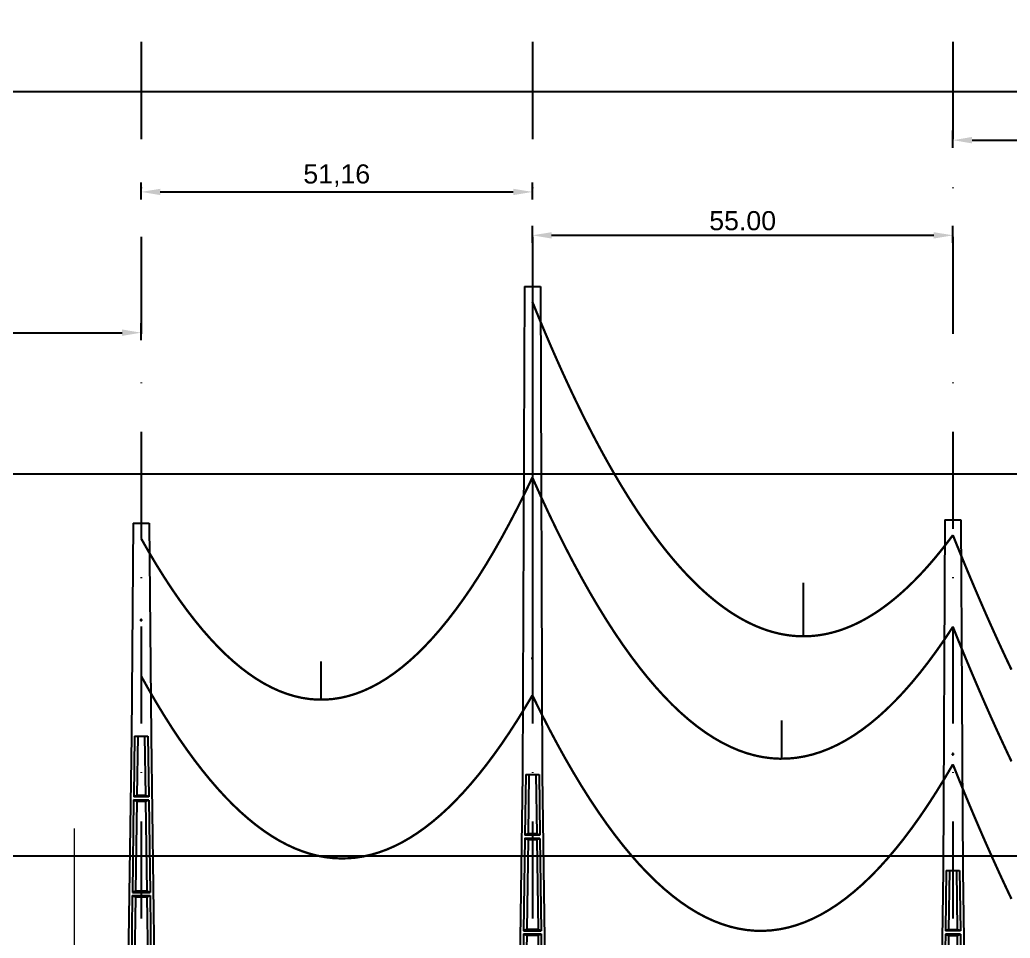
# Model space of a CAD drawing. Header units: metres. Extents: x -121 to 9872, y 3505 to 10721.
# Drawn here: x 2689.3 to 2818.8, y 6816.2 to 6936.4 of the extents above; entities that cross this region are included whole.
import ezdxf

# ---------------------------------------------------------------- set-up
doc = ezdxf.new("R2010")
doc.units = ezdxf.units.M
doc.header["$PDMODE"] = 2
doc.linetypes.add('DASHDOT', pattern=[25.4, 12.7, -6.35, 0, -6.35])
for name, color, linetype in [('CON-EOL- CA ORCHID', 240, 'Continuous'), ('CON-EOL- FO', 101, 'Continuous'), ('CON-EOL-CA ARBUTUS', 144, 'Continuous'), ('cotas', 7, 'Continuous'), ('ESTRADAS', 31, 'Continuous'), ('GRID', 253, 'Continuous'), ('POSTE DT', 7, 'Continuous')]:
    doc.layers.add(name, color=color, linetype=linetype)
doc.styles.get("Standard").update_dxf_attribs({"font": 'arial.ttf'})
doc.dimstyles.new('ISO-25', dxfattribs={"dimtxt": 2.5, "dimasz": 2.5, "dimexe": 1.25, "dimexo": 0.625, "dimtad": 1, "dimzin": 1, "dimtxsty": 'Standard', "dimcen": 2.5, "dimaunit": 1, "dimadec": 3, "dimazin": 3, "dimtfac": 1, "dimtmove": 0, "dimatfit": 3, "dimfxlon": 1, "dimarcsym": 0})

# ---------------------------------------------------------------- blocks, each defined once
blk = doc.blocks.new('*U11')
at = {"layer": 'POSTE DT', "extrusion": (0, 1, 0)}
for p, q in [((-3.31, 349.86), (-4.05, 262)), ((-3.31, 349.86), (3.31, 349.86)), ((3.31, 349.86), (4.06, 262)), ((-4.05, 262), (-7.72, 0)), ((-4.05, 262), (-4.05, 262)), ((-2.73, 262), (-3.08, 237.05)), ((-2.73, 262), (2.75, 262)), ((-1.42, 262), (-1.77, 237.57)), ((1.43, 262), (1.77, 237.57)), ((2.75, 262), (3.1, 237.05)), ((4.06, 262), (7.72, 0)), ((3.1, 237.05), (-3.08, 237.05)), ((-3.1, 235.74), (-3.63, 197.65)), ((3.11, 235.73), (-3.1, 235.74)), ((-1.8, 235.21), (-2.32, 198.19)), ((1.8, 235.21), (2.32, 198.19)), ((3.11, 235.73), (3.65, 197.65)), ((-3.65, 196.34), (-4.19, 158.25)), ((3.66, 196.34), (4.2, 158.25)), ((-2.35, 195.8), (-2.87, 158.8)), ((2.35, 195.8), (2.87, 158.8)), ((-4.21, 156.94), (-4.74, 118.85)), ((-2.9, 156.39), (-3.42, 119.41)), ((2.91, 156.39), (3.42, 119.41)), ((4.21, 156.94), (4.75, 118.85)), ((4.75, 118.85), (-4.74, 118.85)), ((-4.76, 117.54), (-5.29, 79.45)), ((4.77, 117.54), (-4.76, 117.54)), ((-3.46, 116.98), (-3.97, 80.02)), ((3.46, 116.98), (3.98, 80.02)), ((4.77, 117.54), (5.3, 79.45)), ((-5.31, 78.14), (-5.85, 40.06)), ((5.32, 78.14), (-5.31, 78.14)), ((5.3, 79.45), (-5.29, 79.45)), ((-4.01, 77.57), (-4.53, 40.63)), ((4.01, 77.57), (4.53, 40.63)), ((5.32, 78.14), (5.85, 40.06)), ((-5.86, 38.74), (-6.41, 0)), ((5.87, 38.74), (-5.86, 38.74)), ((5.85, 40.06), (-5.85, 40.06)), ((-4.56, 38.17), (-5.1, 0)), ((4.56, 38.17), (5.1, 0)), ((5.87, 38.74), (6.41, 0)), ((-6.41, 0), (-7.72, 0)), ((-5.1, 0), (-6.41, 0)), ((5.1, 0), (-5.1, 0)), ((6.41, 0), (5.1, 0)), ((7.72, 0), (6.41, 0))]:
    blk.add_line(p, q, dxfattribs=at)
at = {"layer": 'POSTE DT', "ltscale": 3}
for points in [[(-3.65, 196.34), (3.66, 196.34)], [(-3.63, 197.65), (3.65, 197.65)], [(-4.21, 156.94), (4.21, 156.94)], [(4.2, 158.25), (-4.19, 158.25)]]:
    blk.add_lwpolyline(points, dxfattribs=at)
at = {"layer": 'POSTE DT'}
for points, knots in [([(0.25, 309.94), (0.25, 309.93), (0.25, 309.93), (0.25, 309.92), (0.25, 309.91), (0.25, 309.9), (0.25, 309.89), (0.24, 309.85), (0.22, 309.82), (0.19, 309.77), (0.16, 309.74), (0.11, 309.71), (0.08, 309.7), (0.01, 309.68), (-0.02, 309.68), (-0.08, 309.7), (-0.11, 309.71), (-0.16, 309.74), (-0.18, 309.76), (-0.21, 309.8), (-0.22, 309.82), (-0.24, 309.85), (-0.24, 309.87), (-0.25, 309.89), (-0.25, 309.9), (-0.25, 309.92), (-0.25, 309.92), (-0.25, 309.93), (-0.25, 309.94), (-0.25, 309.95), (-0.25, 309.95), (-0.25, 309.96), (-0.25, 309.97), (-0.24, 310), (-0.23, 310.02), (-0.21, 310.07), (-0.2, 310.09), (-0.15, 310.14), (-0.13, 310.15), (-0.07, 310.18), (-0.03, 310.19), (0.03, 310.19), (0.06, 310.18), (0.12, 310.16), (0.14, 310.14), (0.18, 310.11), (0.2, 310.09), (0.21, 310.06), (0.22, 310.05), (0.23, 310.04), (0.24, 310.01), (0.24, 309.99), (0.25, 309.97), (0.25, 309.96), (0.25, 309.95), (0.25, 309.94), (0.25, 309.94), (0.25, 309.94), (0.25, 309.94)], [-54.728303, -54.728303, -54.728303, -54.728303, -54.309038, -54.309038, -53.647169, -53.647169, -52.532885, -52.532885, -48.86224, -48.86224, -45.282765, -45.282765, -41.52867, -41.52867, -37.867486, -37.867486, -34.454589, -34.454589, -31.301423, -31.301423, -28.48103, -28.48103, -26.961755, -26.961755, -25.7544, -25.7544, -25.136228, -25.136228, -24.64409, -24.64409, -24.094201, -24.094201, -23.191199, -23.191199, -20.494482, -20.494482, -17.342863, -17.342863, -13.645538, -13.645538, -9.835989, -9.835989, -6.296781, -6.296781, -3.005029, -3.005029, 0, 0, 0, 1.527594, 1.527594, 3.697216, 3.697216, 4.489727, 4.489727, 5.01438, 5.01438, 5.095313, 5.095313, 5.095313, 5.095313]), ([(-1.77, 237.57), (-1.99, 237.49), (-2.21, 237.4), (-2.64, 237.22), (-2.86, 237.14), (-3.08, 237.05)], [0, 0, 0, 0, 56.660495, 56.660495, 113.412826, 113.412826, 113.412826, 113.412826]), ([(1.77, 237.57), (1.18, 237.57), (0.59, 237.57), (-0.59, 237.57), (-1.18, 237.57), (-1.77, 237.57)], [0, 0, 0, 0, 67.306894, 67.306894, 134.614447, 134.614447, 134.614447, 134.614447]), ([(3.1, 237.05), (2.87, 237.14), (2.65, 237.23), (2.21, 237.4), (1.99, 237.49), (1.77, 237.57)], [0, 0, 0, 0, 56.738948, 56.738948, 113.38731, 113.38731, 113.38731, 113.38731]), ([(-3.1, 235.74), (-2.88, 235.65), (-2.67, 235.56), (-2.23, 235.39), (-2.02, 235.3), (-1.8, 235.21)], [0.055576, 0.055576, 0.055576, 0.055576, 56.767409, 56.767409, 113.50757, 113.50757, 113.50757, 113.50757]), ([(-1.8, 235.21), (-1.2, 235.21), (-0.6, 235.21), (0.6, 235.21), (1.2, 235.21), (1.8, 235.21)], [0, 0, 0, 0, 68.567797, 68.567797, 137.136247, 137.136247, 137.136247, 137.136247]), ([(1.8, 235.21), (2.02, 235.3), (2.24, 235.38), (2.68, 235.56), (2.89, 235.65), (3.11, 235.73)], [0, 0, 0, 0, 56.845349, 56.845349, 113.599799, 113.599799, 113.599799, 113.599799]), ([(-3.65, 196.34), (-3.43, 196.25), (-3.22, 196.16), (-2.78, 195.98), (-2.57, 195.89), (-2.35, 195.8)], [0.054307, 0.054307, 0.054307, 0.054307, 63.527131, 63.527131, 127.063246, 127.063246, 127.063246, 127.063246]), ([(-2.32, 198.19), (-2.54, 198.1), (-2.76, 198.01), (-3.2, 197.83), (-3.41, 197.74), (-3.63, 197.65)], [0, 0, 0, 0, 63.412073, 63.412073, 126.777421, 126.777421, 126.777421, 126.777421]), ([(2.32, 198.19), (1.55, 198.19), (0.77, 198.19), (-0.77, 198.19), (-1.55, 198.19), (-2.32, 198.19)], [0, 0, 0, 0, 88.31008, 88.31008, 176.620652, 176.620652, 176.620652, 176.620652]), ([(3.65, 197.65), (3.43, 197.74), (3.2, 197.83), (2.76, 198.01), (2.54, 198.1), (2.32, 198.19)], [0, 0, 0, 0, 63.488119, 63.488119, 126.880939, 126.880939, 126.880939, 126.880939]), ([(2.35, 195.8), (2.57, 195.89), (2.79, 195.98), (3.23, 196.16), (3.45, 196.25), (3.66, 196.34)], [0, 0, 0, 0, 63.60246, 63.60246, 127.109696, 127.109696, 127.109696, 127.109696]), ([(-2.35, 195.8), (-1.57, 195.8), (-0.78, 195.8), (0.79, 195.8), (1.57, 195.8), (2.35, 195.8)], [0, 0, 0, 0, 89.585713, 89.585713, 179.17191, 179.17191, 179.17191, 179.17191]), ([(-4.21, 156.94), (-3.99, 156.85), (-3.77, 156.75), (-3.34, 156.57), (-3.12, 156.48), (-2.9, 156.39)], [0.053423, 0.053423, 0.053423, 0.053423, 70.429742, 70.429742, 140.90167, 140.90167, 140.90167, 140.90167]), ([(-2.87, 158.8), (-3.09, 158.71), (-3.31, 158.62), (-3.75, 158.43), (-3.97, 158.34), (-4.19, 158.25)], [0, 0, 0, 0, 70.301707, 70.301707, 140.590947, 140.590947, 140.590947, 140.590947]), ([(-2.9, 156.39), (-1.94, 156.39), (-0.97, 156.39), (0.97, 156.39), (1.94, 156.39), (2.91, 156.39)], [0, 0, 0, 0, 110.60219, 110.60219, 221.20473, 221.20473, 221.20473, 221.20473]), ([(2.87, 158.8), (1.92, 158.8), (0.96, 158.8), (-0.96, 158.8), (-1.91, 158.8), (-2.87, 158.8)], [0, 0, 0, 0, 109.314454, 109.314454, 218.629264, 218.629264, 218.629264, 218.629264]), ([(4.2, 158.25), (3.98, 158.34), (3.76, 158.44), (3.31, 158.62), (3.09, 158.71), (2.87, 158.8)], [0, 0, 0, 0, 70.379198, 70.379198, 140.659718, 140.659718, 140.659718, 140.659718]), ([(2.91, 156.39), (3.12, 156.48), (3.34, 156.57), (3.78, 156.75), (4, 156.85), (4.21, 156.94)], [0, 0, 0, 0, 70.506649, 70.506649, 140.914701, 140.914701, 140.914701, 140.914701]), ([(-3.42, 119.41), (-3.64, 119.32), (-3.86, 119.23), (-4.3, 119.04), (-4.52, 118.95), (-4.74, 118.85)], [0, 0, 0, 0, 77.299547, 77.299547, 154.618634, 154.618634, 154.618634, 154.618634]), ([(3.42, 119.41), (2.28, 119.41), (1.14, 119.41), (-1.14, 119.41), (-2.28, 119.41), (-3.42, 119.41)], [0, 0, 0, 0, 130.319901, 130.319901, 260.640046, 260.640046, 260.640046, 260.640046]), ([(4.75, 118.85), (4.53, 118.95), (4.31, 119.04), (3.87, 119.23), (3.64, 119.32), (3.42, 119.41)], [0, 0, 0, 0, 77.381597, 77.381597, 154.66183, 154.66183, 154.66183, 154.66183]), ([(-4.76, 117.54), (-4.54, 117.45), (-4.32, 117.35), (-3.89, 117.17), (-3.67, 117.07), (-3.46, 116.98)], [0.052784, 0.052784, 0.052784, 0.052784, 77.438432, 77.438432, 154.950301, 154.950301, 154.950301, 154.950301]), ([(-3.46, 116.98), (-2.3, 116.98), (-1.15, 116.98), (1.15, 116.98), (2.31, 116.98), (3.46, 116.98)], [0, 0, 0, 0, 131.617604, 131.617604, 263.235447, 263.235447, 263.235447, 263.235447]), ([(3.46, 116.98), (3.68, 117.07), (3.89, 117.17), (4.33, 117.35), (4.55, 117.45), (4.77, 117.54)], [0, 0, 0, 0, 77.520013, 77.520013, 154.938747, 154.938747, 154.938747, 154.938747]), ([(-5.31, 78.14), (-5.09, 78.05), (-4.88, 77.95), (-4.44, 77.76), (-4.23, 77.67), (-4.01, 77.57)], [0.052308, 0.052308, 0.052308, 0.052308, 84.527725, 84.527725, 169.158824, 169.158824, 169.158824, 169.158824]), ([(-3.97, 80.02), (-4.19, 79.93), (-4.41, 79.83), (-4.85, 79.64), (-5.07, 79.55), (-5.29, 79.45)], [0, 0, 0, 0, 84.379671, 84.379671, 168.809376, 168.809376, 168.809376, 168.809376]), ([(-4.01, 77.57), (-2.67, 77.57), (-1.34, 77.57), (1.34, 77.57), (2.67, 77.57), (4.01, 77.57)], [0, 0, 0, 0, 152.632212, 152.632212, 305.264569, 305.264569, 305.264569, 305.264569]), ([(3.98, 80.02), (2.65, 80.02), (1.33, 80.02), (-1.32, 80.02), (-2.65, 80.02), (-3.97, 80.02)], [0, 0, 0, 0, 151.326157, 151.326157, 302.652465, 302.652465, 302.652465, 302.652465]), ([(5.3, 79.45), (5.08, 79.55), (4.86, 79.64), (4.42, 79.83), (4.2, 79.93), (3.98, 80.02)], [0, 0, 0, 0, 84.46863, 84.46863, 168.833721, 168.833721, 168.833721, 168.833721]), ([(4.01, 77.57), (4.23, 77.67), (4.45, 77.76), (4.88, 77.95), (5.1, 78.05), (5.32, 78.14)], [0, 0, 0, 0, 84.616316, 84.616316, 169.129178, 169.129178, 169.129178, 169.129178]), ([(-5.86, 38.74), (-5.65, 38.65), (-5.43, 38.55), (-5, 38.36), (-4.78, 38.26), (-4.56, 38.17)], [0.026524, 0.026524, 0.026524, 0.026524, 91.679563, 91.679563, 183.466041, 183.466041, 183.466041, 183.466041]), ([(-4.53, 40.63), (-4.75, 40.53), (-4.97, 40.44), (-5.41, 40.25), (-5.63, 40.15), (-5.85, 40.06)], [0, 0, 0, 0, 91.523648, 91.523648, 183.126775, 183.126775, 183.126775, 183.126775]), ([(-4.56, 38.17), (-3.04, 38.17), (-1.52, 38.17), (1.52, 38.17), (3.04, 38.17), (4.56, 38.17)], [0, 0, 0, 0, 173.646192, 173.646192, 347.292451, 347.292451, 347.292451, 347.292451]), ([(4.53, 40.63), (3.02, 40.63), (1.51, 40.63), (-1.51, 40.63), (-3.02, 40.63), (-4.53, 40.63)], [0, 0, 0, 0, 172.33304, 172.33304, 344.666151, 344.666151, 344.666151, 344.666151]), ([(5.85, 40.06), (5.63, 40.15), (5.41, 40.25), (4.97, 40.44), (4.75, 40.53), (4.53, 40.63)], [0, 0, 0, 0, 91.621326, 91.621326, 183.137324, 183.137324, 183.137324, 183.137324]), ([(4.56, 38.17), (4.78, 38.26), (5, 38.36), (5.43, 38.55), (5.65, 38.65), (5.87, 38.74)], [0, 0, 0, 0, 91.776928, 91.776928, 183.448614, 183.448614, 183.448614, 183.448614])]:
    blk.add_open_spline(points, degree=3, knots=knots, dxfattribs=at)
blk = doc.blocks.new('*U10')
at = {"layer": 'POSTE DT', "extrusion": (0, 1, 0)}
for p, q in [((-3.31, 406.59), (-4.05, 262)), ((-3.31, 406.59), (3.31, 406.59)), ((3.31, 406.59), (4.06, 262)), ((-4.05, 262), (-7.72, 0)), ((-4.05, 262), (-4.05, 262)), ((-2.73, 262), (-3.08, 237.05)), ((-2.73, 262), (2.75, 262)), ((-1.42, 262), (-1.77, 237.57)), ((1.43, 262), (1.77, 237.57)), ((2.75, 262), (3.1, 237.05)), ((4.06, 262), (7.72, 0)), ((3.1, 237.05), (-3.08, 237.05)), ((-3.1, 235.74), (-3.63, 197.65)), ((3.11, 235.73), (-3.1, 235.74)), ((-1.8, 235.21), (-2.32, 198.19)), ((1.8, 235.21), (2.32, 198.19)), ((3.11, 235.73), (3.65, 197.65))]:
    blk.add_line(p, q, dxfattribs=at)
at = {"layer": 'POSTE DT'}
for points, knots in [([(0.25, 309.94), (0.25, 309.93), (0.25, 309.93), (0.25, 309.92), (0.25, 309.91), (0.25, 309.9), (0.25, 309.89), (0.24, 309.85), (0.22, 309.82), (0.19, 309.77), (0.16, 309.74), (0.11, 309.71), (0.08, 309.7), (0.01, 309.68), (-0.02, 309.68), (-0.08, 309.7), (-0.11, 309.71), (-0.16, 309.74), (-0.18, 309.76), (-0.21, 309.8), (-0.22, 309.82), (-0.24, 309.85), (-0.24, 309.87), (-0.25, 309.89), (-0.25, 309.9), (-0.25, 309.92), (-0.25, 309.92), (-0.25, 309.93), (-0.25, 309.94), (-0.25, 309.95), (-0.25, 309.95), (-0.25, 309.96), (-0.25, 309.97), (-0.24, 310), (-0.23, 310.02), (-0.21, 310.07), (-0.2, 310.09), (-0.15, 310.14), (-0.13, 310.15), (-0.07, 310.18), (-0.03, 310.19), (0.03, 310.19), (0.06, 310.18), (0.12, 310.16), (0.14, 310.14), (0.18, 310.11), (0.2, 310.09), (0.21, 310.06), (0.22, 310.05), (0.23, 310.04), (0.24, 310.01), (0.24, 309.99), (0.25, 309.97), (0.25, 309.96), (0.25, 309.95), (0.25, 309.94), (0.25, 309.94), (0.25, 309.94), (0.25, 309.94)], [-54.728303, -54.728303, -54.728303, -54.728303, -54.309038, -54.309038, -53.647169, -53.647169, -52.532885, -52.532885, -48.86224, -48.86224, -45.282765, -45.282765, -41.52867, -41.52867, -37.867486, -37.867486, -34.454589, -34.454589, -31.301423, -31.301423, -28.48103, -28.48103, -26.961755, -26.961755, -25.7544, -25.7544, -25.136228, -25.136228, -24.64409, -24.64409, -24.094201, -24.094201, -23.191199, -23.191199, -20.494482, -20.494482, -17.342863, -17.342863, -13.645538, -13.645538, -9.835989, -9.835989, -6.296781, -6.296781, -3.005029, -3.005029, 0, 0, 0, 1.527594, 1.527594, 3.697216, 3.697216, 4.489727, 4.489727, 5.01438, 5.01438, 5.095313, 5.095313, 5.095313, 5.095313]), ([(-1.77, 237.57), (-1.99, 237.49), (-2.21, 237.4), (-2.64, 237.22), (-2.86, 237.14), (-3.08, 237.05)], [0, 0, 0, 0, 56.660495, 56.660495, 113.412826, 113.412826, 113.412826, 113.412826]), ([(1.77, 237.57), (1.18, 237.57), (0.59, 237.57), (-0.59, 237.57), (-1.18, 237.57), (-1.77, 237.57)], [0, 0, 0, 0, 67.306894, 67.306894, 134.614447, 134.614447, 134.614447, 134.614447]), ([(3.1, 237.05), (2.87, 237.14), (2.65, 237.23), (2.21, 237.4), (1.99, 237.49), (1.77, 237.57)], [0, 0, 0, 0, 56.738948, 56.738948, 113.38731, 113.38731, 113.38731, 113.38731]), ([(-3.1, 235.74), (-2.88, 235.65), (-2.67, 235.56), (-2.23, 235.39), (-2.02, 235.3), (-1.8, 235.21)], [0.055576, 0.055576, 0.055576, 0.055576, 56.767409, 56.767409, 113.50757, 113.50757, 113.50757, 113.50757]), ([(-1.8, 235.21), (-1.2, 235.21), (-0.6, 235.21), (0.6, 235.21), (1.2, 235.21), (1.8, 235.21)], [0, 0, 0, 0, 68.567797, 68.567797, 137.136247, 137.136247, 137.136247, 137.136247]), ([(1.8, 235.21), (2.02, 235.3), (2.24, 235.38), (2.68, 235.56), (2.89, 235.65), (3.11, 235.73)], [0, 0, 0, 0, 56.845349, 56.845349, 113.599799, 113.599799, 113.599799, 113.599799])]:
    blk.add_open_spline(points, degree=3, knots=knots, dxfattribs=at)
blk = doc.blocks.new('*U9')
at = {"layer": 'POSTE DT', "extrusion": (0, 1, 0)}
for p, q in [((-3.31, 463.33), (-4.05, 262)), ((-3.31, 463.33), (3.31, 463.33)), ((3.31, 463.33), (4.06, 262)), ((-4.05, 262), (-7.72, 0)), ((-4.05, 262), (-4.05, 262)), ((-2.73, 262), (-3.08, 237.05)), ((-2.73, 262), (2.75, 262)), ((-1.42, 262), (-1.77, 237.57)), ((1.43, 262), (1.77, 237.57)), ((2.75, 262), (3.1, 237.05)), ((4.06, 262), (7.72, 0)), ((3.1, 237.05), (-3.08, 237.05)), ((-3.1, 235.74), (-3.63, 197.65)), ((3.11, 235.73), (-3.1, 235.74)), ((-1.8, 235.21), (-2.32, 198.19)), ((1.8, 235.21), (2.32, 198.19)), ((3.11, 235.73), (3.65, 197.65)), ((-3.65, 196.34), (-4.19, 158.25)), ((3.66, 196.34), (4.2, 158.25)), ((-2.35, 195.8), (-2.87, 158.8)), ((2.35, 195.8), (2.87, 158.8))]:
    blk.add_line(p, q, dxfattribs=at)
at = {"layer": 'POSTE DT', "ltscale": 3}
for points in [[(-3.65, 196.34), (3.66, 196.34)], [(-3.63, 197.65), (3.65, 197.65)]]:
    blk.add_lwpolyline(points, dxfattribs=at)
at = {"layer": 'POSTE DT'}
for points, knots in [([(0.25, 309.94), (0.25, 309.93), (0.25, 309.93), (0.25, 309.92), (0.25, 309.91), (0.25, 309.9), (0.25, 309.89), (0.24, 309.85), (0.22, 309.82), (0.19, 309.77), (0.16, 309.74), (0.11, 309.71), (0.08, 309.7), (0.01, 309.68), (-0.02, 309.68), (-0.08, 309.7), (-0.11, 309.71), (-0.16, 309.74), (-0.18, 309.76), (-0.21, 309.8), (-0.22, 309.82), (-0.24, 309.85), (-0.24, 309.87), (-0.25, 309.89), (-0.25, 309.9), (-0.25, 309.92), (-0.25, 309.92), (-0.25, 309.93), (-0.25, 309.94), (-0.25, 309.95), (-0.25, 309.95), (-0.25, 309.96), (-0.25, 309.97), (-0.24, 310), (-0.23, 310.02), (-0.21, 310.07), (-0.2, 310.09), (-0.15, 310.14), (-0.13, 310.15), (-0.07, 310.18), (-0.03, 310.19), (0.03, 310.19), (0.06, 310.18), (0.12, 310.16), (0.14, 310.14), (0.18, 310.11), (0.2, 310.09), (0.21, 310.06), (0.22, 310.05), (0.23, 310.04), (0.24, 310.01), (0.24, 309.99), (0.25, 309.97), (0.25, 309.96), (0.25, 309.95), (0.25, 309.94), (0.25, 309.94), (0.25, 309.94), (0.25, 309.94)], [-54.728303, -54.728303, -54.728303, -54.728303, -54.309038, -54.309038, -53.647169, -53.647169, -52.532885, -52.532885, -48.86224, -48.86224, -45.282765, -45.282765, -41.52867, -41.52867, -37.867486, -37.867486, -34.454589, -34.454589, -31.301423, -31.301423, -28.48103, -28.48103, -26.961755, -26.961755, -25.7544, -25.7544, -25.136228, -25.136228, -24.64409, -24.64409, -24.094201, -24.094201, -23.191199, -23.191199, -20.494482, -20.494482, -17.342863, -17.342863, -13.645538, -13.645538, -9.835989, -9.835989, -6.296781, -6.296781, -3.005029, -3.005029, 0, 0, 0, 1.527594, 1.527594, 3.697216, 3.697216, 4.489727, 4.489727, 5.01438, 5.01438, 5.095313, 5.095313, 5.095313, 5.095313]), ([(-1.77, 237.57), (-1.99, 237.49), (-2.21, 237.4), (-2.64, 237.22), (-2.86, 237.14), (-3.08, 237.05)], [0, 0, 0, 0, 56.660495, 56.660495, 113.412826, 113.412826, 113.412826, 113.412826]), ([(1.77, 237.57), (1.18, 237.57), (0.59, 237.57), (-0.59, 237.57), (-1.18, 237.57), (-1.77, 237.57)], [0, 0, 0, 0, 67.306894, 67.306894, 134.614447, 134.614447, 134.614447, 134.614447]), ([(3.1, 237.05), (2.87, 237.14), (2.65, 237.23), (2.21, 237.4), (1.99, 237.49), (1.77, 237.57)], [0, 0, 0, 0, 56.738948, 56.738948, 113.38731, 113.38731, 113.38731, 113.38731]), ([(-3.1, 235.74), (-2.88, 235.65), (-2.67, 235.56), (-2.23, 235.39), (-2.02, 235.3), (-1.8, 235.21)], [0.055576, 0.055576, 0.055576, 0.055576, 56.767409, 56.767409, 113.50757, 113.50757, 113.50757, 113.50757]), ([(-1.8, 235.21), (-1.2, 235.21), (-0.6, 235.21), (0.6, 235.21), (1.2, 235.21), (1.8, 235.21)], [0, 0, 0, 0, 68.567797, 68.567797, 137.136247, 137.136247, 137.136247, 137.136247]), ([(1.8, 235.21), (2.02, 235.3), (2.24, 235.38), (2.68, 235.56), (2.89, 235.65), (3.11, 235.73)], [0, 0, 0, 0, 56.845349, 56.845349, 113.599799, 113.599799, 113.599799, 113.599799]), ([(-3.65, 196.34), (-3.43, 196.25), (-3.22, 196.16), (-2.78, 195.98), (-2.57, 195.89), (-2.35, 195.8)], [0.054307, 0.054307, 0.054307, 0.054307, 63.527131, 63.527131, 127.063246, 127.063246, 127.063246, 127.063246]), ([(-2.32, 198.19), (-2.54, 198.1), (-2.76, 198.01), (-3.2, 197.83), (-3.41, 197.74), (-3.63, 197.65)], [0, 0, 0, 0, 63.412073, 63.412073, 126.777421, 126.777421, 126.777421, 126.777421]), ([(2.32, 198.19), (1.55, 198.19), (0.77, 198.19), (-0.77, 198.19), (-1.55, 198.19), (-2.32, 198.19)], [0, 0, 0, 0, 88.31008, 88.31008, 176.620652, 176.620652, 176.620652, 176.620652]), ([(3.65, 197.65), (3.43, 197.74), (3.2, 197.83), (2.76, 198.01), (2.54, 198.1), (2.32, 198.19)], [0, 0, 0, 0, 63.488119, 63.488119, 126.880939, 126.880939, 126.880939, 126.880939]), ([(2.35, 195.8), (2.57, 195.89), (2.79, 195.98), (3.23, 196.16), (3.45, 196.25), (3.66, 196.34)], [0, 0, 0, 0, 63.60246, 63.60246, 127.109696, 127.109696, 127.109696, 127.109696]), ([(-2.35, 195.8), (-1.57, 195.8), (-0.78, 195.8), (0.79, 195.8), (1.57, 195.8), (2.35, 195.8)], [0, 0, 0, 0, 89.585713, 89.585713, 179.17191, 179.17191, 179.17191, 179.17191])]:
    blk.add_open_spline(points, degree=3, knots=knots, dxfattribs=at)
blk = doc.blocks.new('*D353')
at = {"layer": 'cotas', "color": 0, "lineweight": -2, "transparency": 16777216}
for p, q in [((2811.33, 6919.62), (2811.33, 6921.87)), ((2888.33, 6919.62), (2888.33, 6921.87)), ((2813.83, 6920.62), (2885.83, 6920.62))]:
    blk.add_line(p, q, dxfattribs=at)
at = {"layer": 'cotas', "color": 0, "transparency": 16777216}
for points in [[(2813.83, 6921.04), (2813.83, 6920.2), (2811.33, 6920.62)], [(2885.83, 6921.04), (2885.83, 6920.2), (2888.33, 6920.62)]]:
    blk.add_solid(points, dxfattribs=at)
at = {"layer": 'Defpoints', "color": 0, "transparency": 16777216}
for p in [(2888.33, 6920.62), (2811.33, 6901.48), (2888.33, 6852.89)]:
    blk.add_point(p, dxfattribs=at)
at = {"layer": 'cotas', "color": 0, "transparency": 16777216, "insert": (2849.83, 6922.52), "char_height": 2.5, "attachment_point": 5}
blk.add_mtext('77.00', dxfattribs=at)
blk = doc.blocks.new('*D354')
at = {"layer": 'cotas', "color": 0, "lineweight": -2, "transparency": 16777216}
for p, q in [((2705.16, 6912.85), (2705.16, 6915.1)), ((2756.33, 6912.85), (2756.33, 6915.1)), ((2707.66, 6913.85), (2753.83, 6913.85))]:
    blk.add_line(p, q, dxfattribs=at)
at = {"layer": 'cotas', "color": 0, "transparency": 16777216}
for points in [[(2707.66, 6914.26), (2707.66, 6913.43), (2705.16, 6913.85)], [(2753.83, 6914.26), (2753.83, 6913.43), (2756.33, 6913.85)]]:
    blk.add_solid(points, dxfattribs=at)
at = {"layer": 'Defpoints', "color": 0, "transparency": 16777216}
for p in [(2756.33, 6913.85), (2756.33, 6899.47), (2705.16, 6858.51)]:
    blk.add_point(p, dxfattribs=at)
at = {"layer": 'cotas', "color": 0, "transparency": 16777216, "insert": (2730.74, 6915.97), "char_height": 2.5, "attachment_point": 5}
blk.add_mtext('51,16', dxfattribs=at)
blk = doc.blocks.new('*D528')
at = {"color": 0, "lineweight": -2, "transparency": 16777216}
for p, q in [((2627.93, 6894.43), (2627.93, 6896.68)), ((2705.16, 6894.43), (2705.16, 6896.68)), ((2630.43, 6895.43), (2702.66, 6895.43))]:
    blk.add_line(p, q, dxfattribs=at)
at = {"color": 0, "transparency": 16777216}
for points in [[(2630.43, 6895.85), (2630.43, 6895.01), (2627.93, 6895.43)], [(2702.66, 6895.85), (2702.66, 6895.01), (2705.16, 6895.43)]]:
    blk.add_solid(points, dxfattribs=at)
at = {"layer": 'Defpoints', "color": 0, "transparency": 16777216}
for p in [(2705.16, 6895.43), (2627.93, 6878.63), (2705.16, 6878.63)]:
    blk.add_point(p, dxfattribs=at)
at = {"color": 0, "transparency": 16777216, "insert": (2666.54, 6897.33), "char_height": 2.5, "attachment_point": 5}
blk.add_mtext('77.23', dxfattribs=at)
blk = doc.blocks.new('*D529')
at = {"color": 0, "lineweight": -2, "transparency": 16777216}
for p, q in [((2756.33, 6907.17), (2756.33, 6909.42)), ((2811.33, 6907.17), (2811.33, 6909.42)), ((2758.83, 6908.17), (2808.83, 6908.17))]:
    blk.add_line(p, q, dxfattribs=at)
at = {"color": 0, "transparency": 16777216}
for points in [[(2758.83, 6908.58), (2758.83, 6907.75), (2756.33, 6908.17)], [(2808.83, 6908.58), (2808.83, 6907.75), (2811.33, 6908.17)]]:
    blk.add_solid(points, dxfattribs=at)
at = {"layer": 'Defpoints', "color": 0, "transparency": 16777216}
for p in [(2811.33, 6908.17), (2756.33, 6901.48), (2811.33, 6901.48)]:
    blk.add_point(p, dxfattribs=at)
at = {"color": 0, "transparency": 16777216, "insert": (2783.83, 6910.07), "char_height": 2.5, "attachment_point": 5}
blk.add_mtext('55.00', dxfattribs=at)

msp = doc.modelspace()

# ---------------------------------------------------------------- linework, layer by layer
for p, q in [((2705.16, 6870.493), (2705.16, 6868.493)), ((2756.326, 6865.976), (2756.326, 6847.976))]:
    msp.add_line(p, q)
msp.add_lwpolyline([(2756.326, 6901.476), (2756.326, 6899.476), (2756.326, 6888.976), (2756.326, 6876.476), (2756.326, 6865.976)])
at = {"layer": 'CON-EOL- CA ORCHID'}
msp.add_line((2728.7, 6847.408), (2728.7, 6852.408), dxfattribs=at)
at = {"layer": 'CON-EOL- CA ORCHID', "const_width": 0.3}
msp.add_lwpolyline([(2756.326, 6876.476), (2755.322, 6874.396), (2754.319, 6872.394), (2753.316, 6870.47), (2752.313, 6868.624), (2751.309, 6866.855), (2750.306, 6865.163), (2749.303, 6863.55), (2748.3, 6862.013), (2747.296, 6860.554), (2746.293, 6859.171), (2745.29, 6857.866), (2744.287, 6856.638), (2743.283, 6855.487), (2742.28, 6854.413), (2741.277, 6853.415), (2740.274, 6852.495), (2739.271, 6851.65), (2738.267, 6850.883), (2737.264, 6850.192), (2736.261, 6849.578), (2735.258, 6849.04), (2734.254, 6848.579), (2733.251, 6848.194), (2732.248, 6847.886), (2731.245, 6847.654), (2730.241, 6847.498), (2729.238, 6847.419), (2728.235, 6847.416), (2727.232, 6847.49), (2726.228, 6847.64), (2725.225, 6847.866), (2724.222, 6848.169), (2723.219, 6848.548), (2722.215, 6849.004), (2721.212, 6849.536), (2720.209, 6850.145), (2719.206, 6850.83), (2718.202, 6851.592), (2717.199, 6852.431), (2716.196, 6853.346), (2715.193, 6854.338), (2714.19, 6855.407), (2713.186, 6856.552), (2712.183, 6857.775), (2711.18, 6859.074), (2710.177, 6860.451), (2709.173, 6861.904), (2708.17, 6863.435), (2707.167, 6865.044), (2706.164, 6866.729), (2705.16, 6868.493)], dxfattribs=at)
at = {"layer": 'CON-EOL- FO', "lineweight": 30, "const_width": 0.3}
for points in [[(2756.326, 6847.976), (2755.322, 6846.285), (2754.319, 6844.665), (2753.316, 6843.114), (2752.313, 6841.634), (2751.309, 6840.223), (2750.306, 6838.883), (2749.303, 6837.612), (2748.3, 6836.411), (2747.296, 6835.28), (2746.293, 6834.219), (2745.29, 6833.227), (2744.287, 6832.305), (2743.283, 6831.452), (2742.28, 6830.669), (2741.277, 6829.956), (2740.274, 6829.311), (2739.271, 6828.737), (2738.267, 6828.231), (2737.264, 6827.795), (2736.261, 6827.429), (2735.258, 6827.131), (2734.254, 6826.903), (2733.251, 6826.744), (2732.248, 6826.655), (2731.245, 6826.635), (2730.241, 6826.684), (2729.238, 6826.802), (2728.235, 6826.99), (2727.232, 6827.247), (2726.228, 6827.573), (2725.225, 6827.969), (2724.222, 6828.434), (2723.219, 6828.968), (2722.215, 6829.572), (2721.212, 6830.245), (2720.209, 6830.987), (2719.206, 6831.799), (2718.202, 6832.681), (2717.199, 6833.632), (2716.196, 6834.653), (2715.193, 6835.743), (2714.19, 6836.904), (2713.186, 6838.134), (2712.183, 6839.433), (2711.18, 6840.803), (2710.177, 6842.243), (2709.173, 6843.752), (2708.17, 6845.332), (2707.167, 6846.982), (2706.164, 6848.702), (2705.16, 6850.493)], [(2811.325, 6838.943), (2810.247, 6837.109), (2809.168, 6835.356), (2808.09, 6833.684), (2807.012, 6832.093), (2805.933, 6830.583), (2804.855, 6829.154), (2803.776, 6827.806), (2802.698, 6826.538), (2801.62, 6825.351), (2800.541, 6824.244), (2799.463, 6823.218), (2798.384, 6822.272), (2797.306, 6821.406), (2796.227, 6820.621), (2795.149, 6819.916), (2794.071, 6819.291), (2792.992, 6818.746), (2791.914, 6818.282), (2790.835, 6817.897), (2789.757, 6817.593), (2788.678, 6817.369), (2787.6, 6817.225), (2786.522, 6817.16), (2785.443, 6817.176), (2784.365, 6817.272), (2783.286, 6817.448), (2782.208, 6817.705), (2781.129, 6818.041), (2780.051, 6818.457), (2778.973, 6818.954), (2777.894, 6819.53), (2776.816, 6820.187), (2775.737, 6820.924), (2774.659, 6821.741), (2773.58, 6822.639), (2772.502, 6823.617), (2771.424, 6824.675), (2770.345, 6825.814), (2769.267, 6827.033), (2768.188, 6828.333), (2767.11, 6829.714), (2766.031, 6831.175), (2764.953, 6832.718), (2763.875, 6834.341), (2762.796, 6836.045), (2761.718, 6837.83), (2760.639, 6839.696), (2759.561, 6841.644), (2758.482, 6843.673), (2757.404, 6845.784), (2756.326, 6847.976)], [(2811.325, 6838.943), (2811.708, 6837.988), (2812.091, 6837.041), (2812.475, 6836.101), (2812.858, 6835.17), (2813.241, 6834.246), (2813.624, 6833.331), (2814.007, 6832.423), (2814.39, 6831.523), (2814.773, 6830.63), (2815.156, 6829.746), (2815.539, 6828.87), (2815.922, 6828.001), (2816.305, 6827.14), (2816.689, 6826.288), (2817.072, 6825.442), (2817.455, 6824.605), (2817.838, 6823.776), (2818.221, 6822.954), (2818.604, 6822.141), (2818.987, 6821.335)]]:
    msp.add_lwpolyline(points, dxfattribs=at)
at = {"layer": 'CON-EOL-CA ARBUTUS'}
for p, q in [((2791.788, 6855.704), (2791.788, 6862.704)), ((2788.953, 6839.683), (2788.953, 6844.683))]:
    msp.add_line(p, q, dxfattribs=at)
at = {"layer": 'CON-EOL-CA ARBUTUS', "const_width": 0.3}
for points in [[(2756.325, 6899.473), (2756.599, 6898.797), (2756.873, 6898.126), (2757.146, 6897.461), (2757.42, 6896.801), (2757.693, 6896.146), (2757.967, 6895.496), (2758.241, 6894.852), (2758.514, 6894.213), (2758.788, 6893.58), (2759.062, 6892.952), (2759.335, 6892.329), (2759.609, 6891.711), (2759.883, 6891.099), (2760.156, 6890.492), (2760.43, 6889.89), (2760.703, 6889.294), (2760.977, 6888.703), (2761.251, 6888.117), (2761.524, 6887.537), (2761.798, 6886.962), (2762.072, 6886.392), (2762.345, 6885.828), (2762.619, 6885.268), (2762.892, 6884.714), (2763.166, 6884.166), (2763.44, 6883.622), (2763.713, 6883.084), (2763.987, 6882.552), (2764.261, 6882.024), (2764.534, 6881.502), (2764.808, 6880.985), (2765.082, 6880.473), (2765.355, 6879.967), (2765.629, 6879.466), (2765.902, 6878.97), (2766.176, 6878.48), (2766.45, 6877.994), (2766.723, 6877.514), (2766.997, 6877.039), (2767.271, 6876.57), (2767.544, 6876.106), (2767.818, 6875.647), (2768.091, 6875.193), (2768.365, 6874.745), (2768.639, 6874.301), (2768.912, 6873.863), (2769.186, 6873.431), (2769.46, 6873.003), (2769.733, 6872.581), (2770.007, 6872.164), (2770.281, 6871.752), (2770.554, 6871.346), (2770.828, 6870.945), (2771.101, 6870.549), (2771.375, 6870.158), (2771.649, 6869.772), (2771.922, 6869.392), (2772.196, 6869.017), (2772.47, 6868.647), (2772.743, 6868.283), (2773.017, 6867.923), (2773.291, 6867.569), (2773.564, 6867.22), (2773.838, 6866.877), (2774.111, 6866.538), (2774.385, 6866.205), (2774.659, 6865.877), (2774.932, 6865.554), (2775.206, 6865.237), (2775.48, 6864.924), (2775.753, 6864.617), (2776.027, 6864.315), (2776.3, 6864.019), (2776.574, 6863.727), (2776.848, 6863.441), (2777.121, 6863.16), (2777.395, 6862.884), (2777.669, 6862.613), (2777.942, 6862.348), (2778.216, 6862.088), (2778.49, 6861.833), (2778.763, 6861.583), (2779.037, 6861.338), (2779.31, 6861.099), (2779.584, 6860.865), (2779.858, 6860.636), (2780.131, 6860.412), (2780.405, 6860.194), (2780.679, 6859.98), (2780.952, 6859.772), (2781.226, 6859.569), (2781.499, 6859.372), (2781.773, 6859.179), (2782.047, 6858.992), (2782.32, 6858.809), (2782.594, 6858.633), (2782.868, 6858.461), (2783.141, 6858.294), (2783.415, 6858.133), (2783.689, 6857.977), (2783.962, 6857.826), (2784.236, 6857.68), (2784.509, 6857.539), (2784.783, 6857.404), (2785.057, 6857.274), (2785.33, 6857.149), (2785.604, 6857.029), (2785.878, 6856.914), (2786.151, 6856.805), (2786.425, 6856.701), (2786.698, 6856.602), (2786.972, 6856.508), (2787.246, 6856.419), (2787.519, 6856.335), (2787.793, 6856.257), (2788.067, 6856.184), (2788.34, 6856.116), (2788.614, 6856.053), (2788.888, 6855.996), (2789.161, 6855.943), (2789.435, 6855.896), (2789.708, 6855.854), (2789.982, 6855.817), (2790.256, 6855.786), (2790.529, 6855.759), (2790.803, 6855.738), (2791.077, 6855.722), (2791.35, 6855.711), (2791.624, 6855.705), (2791.897, 6855.705), (2792.171, 6855.71), (2792.445, 6855.719), (2792.718, 6855.734), (2792.992, 6855.755), (2793.266, 6855.78), (2793.539, 6855.811), (2793.813, 6855.846), (2794.087, 6855.887), (2794.36, 6855.934), (2794.634, 6855.985), (2794.907, 6856.041), (2795.181, 6856.103), (2795.455, 6856.17), (2795.728, 6856.242), (2796.002, 6856.319), (2796.276, 6856.402), (2796.549, 6856.49), (2796.823, 6856.582), (2797.096, 6856.68), (2797.37, 6856.784), (2797.644, 6856.892), (2797.917, 6857.006), (2798.191, 6857.125), (2798.465, 6857.249), (2798.738, 6857.378), (2799.012, 6857.512), (2799.286, 6857.652), (2799.559, 6857.796), (2799.833, 6857.946), (2800.106, 6858.101), (2800.38, 6858.262), (2800.654, 6858.427), (2800.927, 6858.598), (2801.201, 6858.774), (2801.475, 6858.955), (2801.748, 6859.141), (2802.022, 6859.333), (2802.295, 6859.53), (2802.569, 6859.732), (2802.843, 6859.939), (2803.116, 6860.151), (2803.39, 6860.368), (2803.664, 6860.591), (2803.937, 6860.819), (2804.211, 6861.052), (2804.485, 6861.291), (2804.758, 6861.534), (2805.032, 6861.783), (2805.305, 6862.037), (2805.579, 6862.296), (2805.853, 6862.56), (2806.126, 6862.83), (2806.4, 6863.105), (2806.674, 6863.385), (2806.947, 6863.67), (2807.221, 6863.96), (2807.494, 6864.256), (2807.768, 6864.557), (2808.042, 6864.863), (2808.315, 6865.174), (2808.589, 6865.491), (2808.863, 6865.812), (2809.136, 6866.139), (2809.41, 6866.472), (2809.684, 6866.809), (2809.957, 6867.152), (2810.231, 6867.499), (2810.504, 6867.853), (2810.778, 6868.211), (2811.052, 6868.574), (2811.325, 6868.943)], [(2811.325, 6856.943), (2810.247, 6855.316), (2809.168, 6853.77), (2808.09, 6852.305), (2807.012, 6850.921), (2805.933, 6849.617), (2804.855, 6848.394), (2803.776, 6847.252), (2802.698, 6846.19), (2801.62, 6845.208), (2800.541, 6844.307), (2799.463, 6843.486), (2798.384, 6842.745), (2797.306, 6842.084), (2796.227, 6841.504), (2795.149, 6841.004), (2794.071, 6840.584), (2792.992, 6840.244), (2791.914, 6839.984), (2790.835, 6839.805), (2789.757, 6839.705), (2788.678, 6839.685), (2787.6, 6839.746), (2786.522, 6839.886), (2785.443, 6840.107), (2784.365, 6840.407), (2783.286, 6840.788), (2782.208, 6841.249), (2781.129, 6841.79), (2780.051, 6842.411), (2778.973, 6843.112), (2777.894, 6843.894), (2776.816, 6844.756), (2775.737, 6845.698), (2774.659, 6846.721), (2773.58, 6847.824), (2772.502, 6849.007), (2771.424, 6850.271), (2770.345, 6851.616), (2769.267, 6853.042), (2768.188, 6854.548), (2767.11, 6856.135), (2766.031, 6857.803), (2764.953, 6859.552), (2763.875, 6861.383), (2762.796, 6863.294), (2761.718, 6865.287), (2760.639, 6867.362), (2759.561, 6869.518), (2758.482, 6871.755), (2757.404, 6874.075), (2756.326, 6876.476)], [(2811.325, 6868.943), (2811.708, 6867.988), (2812.091, 6867.041), (2812.475, 6866.101), (2812.858, 6865.17), (2813.241, 6864.246), (2813.624, 6863.331), (2814.007, 6862.423), (2814.39, 6861.523), (2814.773, 6860.63), (2815.156, 6859.746), (2815.539, 6858.87), (2815.922, 6858.001), (2816.305, 6857.14), (2816.689, 6856.288), (2817.072, 6855.442), (2817.455, 6854.605), (2817.838, 6853.776), (2818.221, 6852.954), (2818.604, 6852.141), (2818.987, 6851.335)], [(2811.325, 6856.943), (2811.708, 6855.988), (2812.091, 6855.041), (2812.475, 6854.101), (2812.858, 6853.17), (2813.241, 6852.246), (2813.624, 6851.331), (2814.007, 6850.423), (2814.39, 6849.523), (2814.773, 6848.63), (2815.156, 6847.746), (2815.539, 6846.87), (2815.922, 6846.001), (2816.305, 6845.14), (2816.689, 6844.288), (2817.072, 6843.442), (2817.455, 6842.605), (2817.838, 6841.776), (2818.221, 6840.954), (2818.604, 6840.141), (2818.987, 6839.335)]]:
    msp.add_lwpolyline(points, dxfattribs=at)
at = {"layer": 'ESTRADAS', "color": 40, "lineweight": 5, "true_color": 0xffaa00}
msp.add_lwpolyline([(2696.451, 6760.557), (2696.451, 6830.557)], dxfattribs=at)
at = {"layer": 'GRID', "linetype": 'DASHDOT'}
for p, q in [((2705.16, 7876.973), (2705.16, 5510.205)), ((2756.326, 7876.973), (2756.326, 5510.205)), ((2811.325, 7876.973), (2811.325, 5510.205))]:
    msp.add_line(p, q, dxfattribs=at)
at = {"layer": 'GRID'}
for points in [[(-30.298, 6926.973), (7827.812, 6926.973)], [(-30.298, 6876.973), (7827.812, 6876.973)], [(-30.298, 6826.973), (7827.812, 6826.973)]]:
    msp.add_lwpolyline(points, dxfattribs=at)

# ---------------------------------------------------------------- block references
at = {"layer": 'POSTE DT', "xscale": 0.3172702451939489, "yscale": 0.3172702451939489, "zscale": 0.3172702451939489}
for name, p in [('*U9', (2756.326, 6754.476)), ('*U11', (2705.16, 6759.493)), ('*U10', (2811.325, 6741.94))]:
    msp.add_blockref(name, p, dxfattribs=at)

# ---------------------------------------------------------------- dimensions: what is measured, and where the dimension line sits
for base, p1, p2, picture, middle in [((2811.325, 6908.165), (2756.326, 6901.476), (2811.325, 6901.476), '*D529', (2783.825, 6910.067)), ((2705.16, 6895.43), (2627.929, 6878.633), (2705.16, 6878.633), '*D528', (2666.545, 6897.332))]:
    dim = msp.add_linear_dim(base=base, p1=p1, p2=p2, dimstyle='ISO-25')
    dim.commit()
    dim.dimension.update_dxf_attribs({"geometry": picture, "text_midpoint": middle})
at = {"layer": 'cotas'}
dim = msp.add_linear_dim(base=(2888.325, 6920.621), p1=(2811.325, 6901.476), p2=(2888.325, 6852.893), dimstyle='ISO-25', dxfattribs=at)
dim.commit()
dim.dimension.update_dxf_attribs({"geometry": '*D353', "text_midpoint": (2849.825, 6920.621), "dimtype": 160})
dim = msp.add_linear_dim(base=(2756.325, 6913.845), p1=(2705.16, 6858.513), p2=(2756.325, 6899.473), text='51,16', dimstyle='ISO-25', dxfattribs=at)
dim.commit()
dim.dimension.update_dxf_attribs({"geometry": '*D354', "text_midpoint": (2730.743, 6913.845), "dimtype": 160})

doc.saveas('drawing.dxf')
